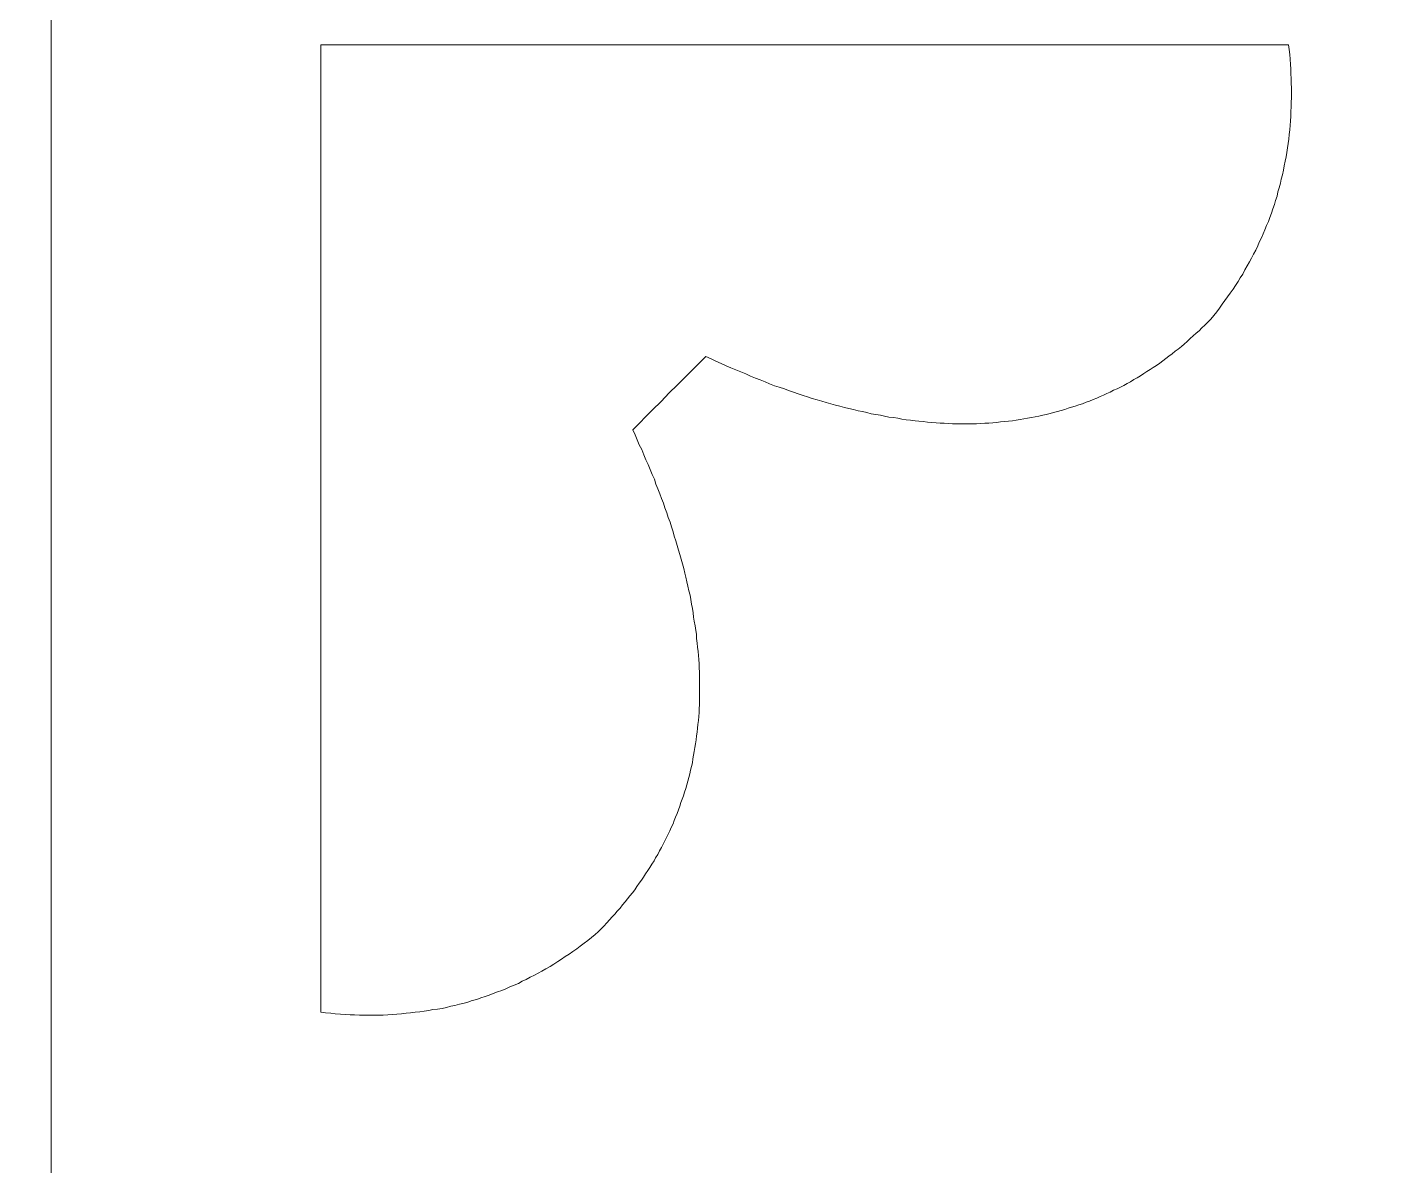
# Model space of a CAD drawing. Header units: centimetres. Extents: x -9.8 to 10, y -7 to 14.1.
# Drawn here: x 7.286 to 8.222, y 1.49 to 2.273 of the extents above; entities that cross this region are included whole.
import ezdxf

# ---------------------------------------------------------------- set-up
doc = ezdxf.new("R2010")
doc.units = ezdxf.units.CM
doc.header["$MEASUREMENT"] = 0
doc.layers.add('layer 1', color=7, linetype='Continuous')

msp = doc.modelspace()

# ---------------------------------------------------------------- linework, layer by layer
at = {"layer": 'layer 1', "color": 114, "lineweight": 9}
for points in [[(-9.82468, 2.6971), (-9.82468, 2.6971), (9.96952, 2.6971), (9.96952, 2.6971), (9.96952, 2.6971), (9.96952, 2.6971), (9.96952, -6.95964), (9.96952, -6.95964), (9.96952, -6.95964), (9.96952, -6.95964), (-9.82468, -6.95964), (-9.82468, -6.95964), (-9.82468, -6.95964), (-9.82468, -6.95964), (-9.82468, 2.6971), (-9.82468, 2.6971)], [(-9.57944, 2.4229), (-9.57944, 2.4229), (9.72428, 2.4229), (9.72428, 2.4229), (9.72428, 2.4229), (9.72428, 2.4229), (9.72428, -6.74336), (9.72428, -6.74336), (9.72428, -6.74336), (9.72428, -6.74336), (-9.57944, -6.74336), (-9.57944, -6.74336), (-9.57944, -6.74336), (-9.57944, -6.74336), (-9.57944, 2.4229), (-9.57944, 2.4229)]]:
    msp.add_open_spline(points, degree=3, knots=[0, 0, 0, 0, 0.2, 0.2, 0.2, 0.2, 0.4, 0.4, 0.4, 0.4, 0.6, 0.6, 0.6, 0.6, 1, 1, 1, 1], dxfattribs=at)
at = {"layer": 'layer 1', "color": 177, "lineweight": 9}
for points, knots in [([(8.2899, 0.1578), (8.2899, 0.1578), (8.5993, 0.1578), (8.5993, 0.1578), (8.5993, 0.1578), (8.5993, 0.1578), (9.59126, 0.1578), (9.59126, 0.1578), (9.59126, 0.1578), (9.59126, 0.1578), (9.59126, 2.44698), (9.59126, 2.44698), (9.59126, 2.44698), (9.59126, 2.44698), (8.5993, 2.44698), (8.5993, 2.44698), (8.5993, 2.44698), (8.5993, 2.44698), (8.2899, 2.44698), (8.2899, 2.44698), (8.2899, 2.44698), (8.2899, 2.44698), (7.30229, 2.44698), (7.30229, 2.44698), (7.30229, 2.44698), (7.30229, 2.44698), (7.30229, 0.1578), (7.30229, 0.1578), (7.30229, 0.1578), (7.30229, 0.1578), (8.2899, 0.1578), (8.2899, 0.1578)], [0, 0, 0, 0, 0.111111, 0.111111, 0.111111, 0.111111, 0.222222, 0.222222, 0.222222, 0.222222, 0.333333, 0.333333, 0.333333, 0.333333, 0.444444, 0.444444, 0.444444, 0.444444, 0.555556, 0.555556, 0.555556, 0.555556, 0.666667, 0.666667, 0.666667, 0.666667, 0.777778, 0.777778, 0.777778, 0.777778, 1, 1, 1, 1]), ([(7.7529, 2.04683), (7.7529, 2.04683), (7.7529, 2.04683), (7.7529, 2.04683), (7.7529, 2.04683), (7.7529, 2.04683), (7.75643, 2.04517), (7.75643, 2.04517), (7.75643, 2.04517), (7.75643, 2.04517), (7.75975, 2.04351), (7.75975, 2.04351), (7.75975, 2.04351), (7.75975, 2.04351), (7.76328, 2.04206), (7.76328, 2.04206), (7.76328, 2.04206), (7.76328, 2.04206), (7.76681, 2.04039), (7.76681, 2.04039), (7.76681, 2.04039), (7.76681, 2.04039), (7.76993, 2.03894), (7.76993, 2.03894), (7.76993, 2.03894), (7.76993, 2.03894), (7.77346, 2.03769), (7.77346, 2.03769), (7.77346, 2.03769), (7.77346, 2.03769), (7.77678, 2.03624), (7.77678, 2.03624), (7.77678, 2.03624), (7.77678, 2.03624), (7.78031, 2.03479), (7.78031, 2.03479), (7.78031, 2.03479), (7.78031, 2.03479), (7.78343, 2.03333), (7.78343, 2.03333), (7.78343, 2.03333), (7.78343, 2.03333), (7.78696, 2.03188), (7.78696, 2.03188), (7.78696, 2.03188), (7.78696, 2.03188), (7.79028, 2.03063), (7.79028, 2.03063), (7.79028, 2.03063), (7.79028, 2.03063), (7.7936, 2.02939), (7.7936, 2.02939), (7.7936, 2.02939), (7.7936, 2.02939), (7.79672, 2.02794), (7.79672, 2.02794), (7.79672, 2.02794), (7.79672, 2.02794), (7.80004, 2.02669), (7.80004, 2.02669), (7.80004, 2.02669), (7.80004, 2.02669), (7.80336, 2.02565), (7.80336, 2.02565), (7.80336, 2.02565), (7.80336, 2.02565), (7.80689, 2.02461), (7.80689, 2.02461), (7.80689, 2.02461), (7.80689, 2.02461), (7.8098, 2.02337), (7.8098, 2.02337), (7.8098, 2.02337), (7.8098, 2.02337), (7.81312, 2.02233), (7.81312, 2.02233), (7.81312, 2.02233), (7.81312, 2.02233), (7.81644, 2.02108), (7.81644, 2.02108), (7.81644, 2.02108), (7.81644, 2.02108), (7.81977, 2.02004), (7.81977, 2.02004), (7.81977, 2.02004), (7.81977, 2.02004), (7.82288, 2.01901), (7.82288, 2.01901), (7.82288, 2.01901), (7.82288, 2.01901), (7.826, 2.01797), (7.826, 2.01797), (7.826, 2.01797), (7.826, 2.01797), (7.82932, 2.01693), (7.82932, 2.01693), (7.82932, 2.01693), (7.82932, 2.01693), (7.83264, 2.0161), (7.83264, 2.0161), (7.83264, 2.0161), (7.83264, 2.0161), (7.83555, 2.01506), (7.83555, 2.01506), (7.83555, 2.01506), (7.83555, 2.01506), (7.83887, 2.01423), (7.83887, 2.01423), (7.83887, 2.01423), (7.83887, 2.01423), (7.84199, 2.01319), (7.84199, 2.01319), (7.84199, 2.01319), (7.84199, 2.01319), (7.8451, 2.01257), (7.8451, 2.01257), (7.8451, 2.01257), (7.8451, 2.01257), (7.84822, 2.01174), (7.84822, 2.01174), (7.84822, 2.01174), (7.84822, 2.01174), (7.85133, 2.01091), (7.85133, 2.01091), (7.85133, 2.01091), (7.85133, 2.01091), (7.85444, 2.01028), (7.85444, 2.01028), (7.85444, 2.01028), (7.85444, 2.01028), (7.85756, 2.00945), (7.85756, 2.00945), (7.85756, 2.00945), (7.85756, 2.00945), (7.86067, 2.00883), (7.86067, 2.00883), (7.86067, 2.00883), (7.86067, 2.00883), (7.86358, 2.00821), (7.86358, 2.00821), (7.86358, 2.00821), (7.86358, 2.00821), (7.8667, 2.00738), (7.8667, 2.00738), (7.8667, 2.00738), (7.8667, 2.00738), (7.86981, 2.00675), (7.86981, 2.00675), (7.86981, 2.00675), (7.86981, 2.00675), (7.87293, 2.00634), (7.87293, 2.00634), (7.87293, 2.00634), (7.87293, 2.00634), (7.87583, 2.00572), (7.87583, 2.00572), (7.87583, 2.00572), (7.87583, 2.00572), (7.87874, 2.00509), (7.87874, 2.00509), (7.87874, 2.00509), (7.87874, 2.00509), (7.88186, 2.00468), (7.88186, 2.00468), (7.88186, 2.00468), (7.88186, 2.00468), (7.88497, 2.00426), (7.88497, 2.00426), (7.88497, 2.00426), (7.88497, 2.00426), (7.88767, 2.00364), (7.88767, 2.00364), (7.88767, 2.00364), (7.88767, 2.00364), (7.89078, 2.00322), (7.89078, 2.00322), (7.89078, 2.00322), (7.89078, 2.00322), (7.89369, 2.00302), (7.89369, 2.00302), (7.89369, 2.00302), (7.89369, 2.00302), (7.89681, 2.0026), (7.89681, 2.0026), (7.89681, 2.0026), (7.89681, 2.0026), (7.89951, 2.00219), (7.89951, 2.00219), (7.89951, 2.00219), (7.89951, 2.00219), (7.90241, 2.00198), (7.90241, 2.00198), (7.90241, 2.00198), (7.90241, 2.00198), (7.90532, 2.00156), (7.90532, 2.00156), (7.90532, 2.00156), (7.90532, 2.00156), (7.90823, 2.00136), (7.90823, 2.00136), (7.90823, 2.00136), (7.90823, 2.00136), (7.91134, 2.00115), (7.91134, 2.00115), (7.91134, 2.00115), (7.91134, 2.00115), (7.91404, 2.00094), (7.91404, 2.00094), (7.91404, 2.00094), (7.91404, 2.00094), (7.91695, 2.00094), (7.91695, 2.00094), (7.91695, 2.00094), (7.91695, 2.00094), (7.91986, 2.00073), (7.91986, 2.00073), (7.91986, 2.00073), (7.91986, 2.00073), (7.92256, 2.00052), (7.92256, 2.00052), (7.92256, 2.00052), (7.92256, 2.00052), (7.92546, 2.00052), (7.92546, 2.00052), (7.92546, 2.00052), (7.92546, 2.00052), (7.92816, 2.00052), (7.92816, 2.00052), (7.92816, 2.00052), (7.92816, 2.00052), (7.93107, 2.00052), (7.93107, 2.00052), (7.93107, 2.00052), (7.93107, 2.00052), (7.93377, 2.00052), (7.93377, 2.00052), (7.93377, 2.00052), (7.93377, 2.00052), (7.93668, 2.00052), (7.93668, 2.00052), (7.93668, 2.00052), (7.93668, 2.00052), (7.93917, 2.00052), (7.93917, 2.00052), (7.93917, 2.00052), (7.93917, 2.00052), (7.94207, 2.00073), (7.94207, 2.00073), (7.94207, 2.00073), (7.94207, 2.00073), (7.94477, 2.00094), (7.94477, 2.00094), (7.94477, 2.00094), (7.94477, 2.00094), (7.94768, 2.00094), (7.94768, 2.00094), (7.94768, 2.00094), (7.94768, 2.00094), (7.95038, 2.00115), (7.95038, 2.00115), (7.95038, 2.00115), (7.95038, 2.00115), (7.95287, 2.00136), (7.95287, 2.00136), (7.95287, 2.00136), (7.95287, 2.00136), (7.95557, 2.00177), (7.95557, 2.00177), (7.95557, 2.00177), (7.95557, 2.00177), (7.95848, 2.00198), (7.95848, 2.00198), (7.95848, 2.00198), (7.95848, 2.00198), (7.96118, 2.00219), (7.96118, 2.00219), (7.96118, 2.00219), (7.96118, 2.00219), (7.96388, 2.0026), (7.96388, 2.0026), (7.96388, 2.0026), (7.96388, 2.0026), (7.96637, 2.00302), (7.96637, 2.00302), (7.96637, 2.00302), (7.96637, 2.00302), (7.96907, 2.00343), (7.96907, 2.00343), (7.96907, 2.00343), (7.96907, 2.00343), (7.97156, 2.00385), (7.97156, 2.00385), (7.97156, 2.00385), (7.97156, 2.00385), (7.97426, 2.00426), (7.97426, 2.00426), (7.97426, 2.00426), (7.97426, 2.00426), (7.97696, 2.00468), (7.97696, 2.00468), (7.97696, 2.00468), (7.97696, 2.00468), (7.97945, 2.0053), (7.97945, 2.0053), (7.97945, 2.0053), (7.97945, 2.0053), (7.98194, 2.00572), (7.98194, 2.00572), (7.98194, 2.00572), (7.98194, 2.00572), (7.98464, 2.00634), (7.98464, 2.00634), (7.98464, 2.00634), (7.98464, 2.00634), (7.98714, 2.00696), (7.98714, 2.00696), (7.98714, 2.00696), (7.98714, 2.00696), (7.98984, 2.00758), (7.98984, 2.00758), (7.98984, 2.00758), (7.98984, 2.00758), (7.99212, 2.00821), (7.99212, 2.00821), (7.99212, 2.00821), (7.99212, 2.00821), (7.99482, 2.00883), (7.99482, 2.00883), (7.99482, 2.00883), (7.99482, 2.00883), (7.99731, 2.00966), (7.99731, 2.00966), (7.99731, 2.00966), (7.99731, 2.00966), (7.9998, 2.01028), (7.9998, 2.01028), (7.9998, 2.01028), (7.9998, 2.01028), (8.00229, 2.01112), (8.00229, 2.01112), (8.00229, 2.01112), (8.00229, 2.01112), (8.00458, 2.01195), (8.00458, 2.01195), (8.00458, 2.01195), (8.00458, 2.01195), (8.00707, 2.01257), (8.00707, 2.01257), (8.00707, 2.01257), (8.00707, 2.01257), (8.00956, 2.0134), (8.00956, 2.0134), (8.00956, 2.0134), (8.00956, 2.0134), (8.01205, 2.01423), (8.01205, 2.01423), (8.01205, 2.01423), (8.01205, 2.01423), (8.01455, 2.01527), (8.01455, 2.01527), (8.01455, 2.01527), (8.01455, 2.01527), (8.01683, 2.0161), (8.01683, 2.0161), (8.01683, 2.0161), (8.01683, 2.0161), (8.01932, 2.01714), (8.01932, 2.01714), (8.01932, 2.01714), (8.01932, 2.01714), (8.02181, 2.01818), (8.02181, 2.01818), (8.02181, 2.01818), (8.02181, 2.01818), (8.0241, 2.01921), (8.0241, 2.01921), (8.0241, 2.01921), (8.0241, 2.01921), (8.02659, 2.02025), (8.02659, 2.02025), (8.02659, 2.02025), (8.02659, 2.02025), (8.02887, 2.02129), (8.02887, 2.02129), (8.02887, 2.02129), (8.02887, 2.02129), (8.03116, 2.02233), (8.03116, 2.02233), (8.03116, 2.02233), (8.03116, 2.02233), (8.03344, 2.02357), (8.03344, 2.02357), (8.03344, 2.02357), (8.03344, 2.02357), (8.03593, 2.02461), (8.03593, 2.02461), (8.03593, 2.02461), (8.03593, 2.02461), (8.03822, 2.02565), (8.03822, 2.02565), (8.03822, 2.02565), (8.03822, 2.02565), (8.0405, 2.0269), (8.0405, 2.0269), (8.0405, 2.0269), (8.0405, 2.0269), (8.04279, 2.02814), (8.04279, 2.02814), (8.04279, 2.02814), (8.04279, 2.02814), (8.04507, 2.02939), (8.04507, 2.02939), (8.04507, 2.02939), (8.04507, 2.02939), (8.04736, 2.03084), (8.04736, 2.03084), (8.04736, 2.03084), (8.04736, 2.03084), (8.04964, 2.03209), (8.04964, 2.03209), (8.04964, 2.03209), (8.04964, 2.03209), (8.05192, 2.03354), (8.05192, 2.03354), (8.05192, 2.03354), (8.05192, 2.03354), (8.05421, 2.035), (8.05421, 2.035), (8.05421, 2.035), (8.05421, 2.035), (8.05628, 2.03645), (8.05628, 2.03645), (8.05628, 2.03645), (8.05628, 2.03645), (8.05857, 2.0379), (8.05857, 2.0379), (8.05857, 2.0379), (8.05857, 2.0379), (8.06065, 2.03915), (8.06065, 2.03915), (8.06065, 2.03915), (8.06065, 2.03915), (8.06293, 2.0406), (8.06293, 2.0406), (8.06293, 2.0406), (8.06293, 2.0406), (8.06521, 2.04226), (8.06521, 2.04226), (8.06521, 2.04226), (8.06521, 2.04226), (8.06729, 2.04372), (8.06729, 2.04372), (8.06729, 2.04372), (8.06729, 2.04372), (8.06937, 2.04538), (8.06937, 2.04538), (8.06937, 2.04538), (8.06937, 2.04538), (8.07144, 2.04704), (8.07144, 2.04704), (8.07144, 2.04704), (8.07144, 2.04704), (8.07373, 2.0487), (8.07373, 2.0487), (8.07373, 2.0487), (8.07373, 2.0487), (8.0758, 2.05036), (8.0758, 2.05036), (8.0758, 2.05036), (8.0758, 2.05036), (8.07788, 2.05182), (8.07788, 2.05182), (8.07788, 2.05182), (8.07788, 2.05182), (8.08016, 2.05368), (8.08016, 2.05368), (8.08016, 2.05368), (8.08016, 2.05368), (8.08203, 2.05535), (8.08203, 2.05535), (8.08203, 2.05535), (8.08203, 2.05535), (8.08411, 2.05721), (8.08411, 2.05721), (8.08411, 2.05721), (8.08411, 2.05721), (8.08619, 2.05908), (8.08619, 2.05908), (8.08619, 2.05908), (8.08619, 2.05908), (8.08826, 2.06095), (8.08826, 2.06095), (8.08826, 2.06095), (8.08826, 2.06095), (8.09034, 2.06282), (8.09034, 2.06282), (8.09034, 2.06282), (8.09034, 2.06282), (8.09242, 2.06448), (8.09242, 2.06448), (8.09242, 2.06448), (8.09242, 2.06448), (8.09429, 2.06656), (8.09429, 2.06656), (8.09429, 2.06656), (8.09429, 2.06656), (8.09636, 2.06843), (8.09636, 2.06843), (8.09636, 2.06843), (8.09636, 2.06843), (8.09823, 2.0705), (8.09823, 2.0705), (8.09823, 2.0705), (8.09823, 2.0705), (8.10031, 2.07258), (8.10031, 2.07258), (8.10031, 2.07258), (8.10031, 2.07258), (8.10031, 2.07258), (8.10031, 2.07258), (8.10031, 2.07258), (8.10031, 2.07258), (8.10238, 2.07507), (8.10238, 2.07507), (8.10238, 2.07507), (8.10238, 2.07507), (8.10446, 2.07756), (8.10446, 2.07756), (8.10446, 2.07756), (8.10446, 2.07756), (8.10633, 2.08006), (8.10633, 2.08006), (8.10633, 2.08006), (8.10633, 2.08006), (8.1082, 2.08276), (8.1082, 2.08276), (8.1082, 2.08276), (8.1082, 2.08276), (8.11007, 2.08525), (8.11007, 2.08525), (8.11007, 2.08525), (8.11007, 2.08525), (8.11194, 2.08795), (8.11194, 2.08795), (8.11194, 2.08795), (8.11194, 2.08795), (8.1138, 2.09044), (8.1138, 2.09044), (8.1138, 2.09044), (8.1138, 2.09044), (8.11567, 2.09314), (8.11567, 2.09314), (8.11567, 2.09314), (8.11567, 2.09314), (8.11733, 2.09563), (8.11733, 2.09563), (8.11733, 2.09563), (8.11733, 2.09563), (8.1192, 2.09833), (8.1192, 2.09833), (8.1192, 2.09833), (8.1192, 2.09833), (8.12066, 2.10103), (8.12066, 2.10103), (8.12066, 2.10103), (8.12066, 2.10103), (8.12232, 2.10352), (8.12232, 2.10352), (8.12232, 2.10352), (8.12232, 2.10352), (8.12377, 2.10643), (8.12377, 2.10643), (8.12377, 2.10643), (8.12377, 2.10643), (8.12543, 2.10913), (8.12543, 2.10913), (8.12543, 2.10913), (8.12543, 2.10913), (8.12689, 2.11183), (8.12689, 2.11183), (8.12689, 2.11183), (8.12689, 2.11183), (8.12834, 2.11453), (8.12834, 2.11453), (8.12834, 2.11453), (8.12834, 2.11453), (8.12979, 2.11723), (8.12979, 2.11723), (8.12979, 2.11723), (8.12979, 2.11723), (8.13125, 2.11993), (8.13125, 2.11993), (8.13125, 2.11993), (8.13125, 2.11993), (8.1327, 2.12283), (8.1327, 2.12283), (8.1327, 2.12283), (8.1327, 2.12283), (8.13374, 2.12553), (8.13374, 2.12553), (8.13374, 2.12553), (8.13374, 2.12553), (8.13519, 2.12844), (8.13519, 2.12844), (8.13519, 2.12844), (8.13519, 2.12844), (8.13644, 2.13114), (8.13644, 2.13114), (8.13644, 2.13114), (8.13644, 2.13114), (8.13748, 2.13405), (8.13748, 2.13405), (8.13748, 2.13405), (8.13748, 2.13405), (8.13872, 2.13695), (8.13872, 2.13695), (8.13872, 2.13695), (8.13872, 2.13695), (8.13997, 2.13965), (8.13997, 2.13965), (8.13997, 2.13965), (8.13997, 2.13965), (8.14101, 2.14235), (8.14101, 2.14235), (8.14101, 2.14235), (8.14101, 2.14235), (8.14205, 2.14547), (8.14205, 2.14547), (8.14205, 2.14547), (8.14205, 2.14547), (8.14308, 2.14837), (8.14308, 2.14837), (8.14308, 2.14837), (8.14308, 2.14837), (8.14412, 2.15128), (8.14412, 2.15128), (8.14412, 2.15128), (8.14412, 2.15128), (8.14495, 2.15419), (8.14495, 2.15419), (8.14495, 2.15419), (8.14495, 2.15419), (8.14599, 2.1571), (8.14599, 2.1571), (8.14599, 2.1571), (8.14599, 2.1571), (8.14661, 2.16), (8.14661, 2.16), (8.14661, 2.16), (8.14661, 2.16), (8.14744, 2.16291), (8.14744, 2.16291), (8.14744, 2.16291), (8.14744, 2.16291), (8.14828, 2.16602), (8.14828, 2.16602), (8.14828, 2.16602), (8.14828, 2.16602), (8.1489, 2.16893), (8.1489, 2.16893), (8.1489, 2.16893), (8.1489, 2.16893), (8.14973, 2.17184), (8.14973, 2.17184), (8.14973, 2.17184), (8.14973, 2.17184), (8.15035, 2.17495), (8.15035, 2.17495), (8.15035, 2.17495), (8.15035, 2.17495), (8.15097, 2.17807), (8.15097, 2.17807), (8.15097, 2.17807), (8.15097, 2.17807), (8.1516, 2.18118), (8.1516, 2.18118), (8.1516, 2.18118), (8.1516, 2.18118), (8.15222, 2.18409), (8.15222, 2.18409), (8.15222, 2.18409), (8.15222, 2.18409), (8.15264, 2.18721), (8.15264, 2.18721), (8.15264, 2.18721), (8.15264, 2.18721), (8.15305, 2.19032), (8.15305, 2.19032), (8.15305, 2.19032), (8.15305, 2.19032), (8.15367, 2.19344), (8.15367, 2.19344), (8.15367, 2.19344), (8.15367, 2.19344), (8.15409, 2.19634), (8.15409, 2.19634), (8.15409, 2.19634), (8.15409, 2.19634), (8.1543, 2.19946), (8.1543, 2.19946), (8.1543, 2.19946), (8.1543, 2.19946), (8.15471, 2.20278), (8.15471, 2.20278), (8.15471, 2.20278), (8.15471, 2.20278), (8.15492, 2.20589), (8.15492, 2.20589), (8.15492, 2.20589), (8.15492, 2.20589), (8.15513, 2.2088), (8.15513, 2.2088), (8.15513, 2.2088), (8.15513, 2.2088), (8.15534, 2.21212), (8.15534, 2.21212), (8.15534, 2.21212), (8.15534, 2.21212), (8.15554, 2.21545), (8.15554, 2.21545), (8.15554, 2.21545), (8.15554, 2.21545), (8.15575, 2.21856), (8.15575, 2.21856), (8.15575, 2.21856), (8.15575, 2.21856), (8.15575, 2.22168), (8.15575, 2.22168), (8.15575, 2.22168), (8.15575, 2.22168), (8.15596, 2.225), (8.15596, 2.225), (8.15596, 2.225), (8.15596, 2.225), (8.15596, 2.22832), (8.15596, 2.22832), (8.15596, 2.22832), (8.15596, 2.22832), (8.15596, 2.23164), (8.15596, 2.23164), (8.15596, 2.23164), (8.15596, 2.23164), (8.15575, 2.23476), (8.15575, 2.23476), (8.15575, 2.23476), (8.15575, 2.23476), (8.15575, 2.23808), (8.15575, 2.23808), (8.15575, 2.23808), (8.15575, 2.23808), (8.15554, 2.2414), (8.15554, 2.2414), (8.15554, 2.2414), (8.15554, 2.2414), (8.15534, 2.24473), (8.15534, 2.24473), (8.15534, 2.24473), (8.15534, 2.24473), (8.15513, 2.24784), (8.15513, 2.24784), (8.15513, 2.24784), (8.15513, 2.24784), (8.15492, 2.25137), (8.15492, 2.25137), (8.15492, 2.25137), (8.15492, 2.25137), (8.15471, 2.25469), (8.15471, 2.25469), (8.15471, 2.25469), (8.15471, 2.25469), (8.1543, 2.25802), (8.1543, 2.25802), (8.1543, 2.25802), (8.1543, 2.25802), (8.15388, 2.26134), (8.15388, 2.26134), (8.15388, 2.26134), (8.15388, 2.26134), (7.48773, 2.26134), (7.48773, 2.26134), (7.48773, 2.26134), (7.48773, 2.26134), (7.48773, 1.59539), (7.48773, 1.59539), (7.48773, 1.59539), (7.48773, 1.59539), (7.48773, 1.59539), (7.48773, 1.59539), (7.48773, 1.59539), (7.48773, 1.59539), (7.49105, 1.59498), (7.49105, 1.59498), (7.49105, 1.59498), (7.49105, 1.59498), (7.49458, 1.59477), (7.49458, 1.59477), (7.49458, 1.59477), (7.49458, 1.59477), (7.4977, 1.59435), (7.4977, 1.59435), (7.4977, 1.59435), (7.4977, 1.59435), (7.50123, 1.59415), (7.50123, 1.59415), (7.50123, 1.59415), (7.50123, 1.59415), (7.50455, 1.59394), (7.50455, 1.59394), (7.50455, 1.59394), (7.50455, 1.59394), (7.50787, 1.59373), (7.50787, 1.59373), (7.50787, 1.59373), (7.50787, 1.59373), (7.51099, 1.59373), (7.51099, 1.59373), (7.51099, 1.59373), (7.51099, 1.59373), (7.51431, 1.59352), (7.51431, 1.59352), (7.51431, 1.59352), (7.51431, 1.59352), (7.51763, 1.59352), (7.51763, 1.59352), (7.51763, 1.59352), (7.51763, 1.59352), (7.52095, 1.59352), (7.52095, 1.59352), (7.52095, 1.59352), (7.52095, 1.59352), (7.52407, 1.59352), (7.52407, 1.59352), (7.52407, 1.59352), (7.52407, 1.59352), (7.52739, 1.59352), (7.52739, 1.59352), (7.52739, 1.59352), (7.52739, 1.59352), (7.53071, 1.59352), (7.53071, 1.59352), (7.53071, 1.59352), (7.53071, 1.59352), (7.53383, 1.59373), (7.53383, 1.59373), (7.53383, 1.59373), (7.53383, 1.59373), (7.53694, 1.59394), (7.53694, 1.59394), (7.53694, 1.59394), (7.53694, 1.59394), (7.54006, 1.59415), (7.54006, 1.59415), (7.54006, 1.59415), (7.54006, 1.59415), (7.54338, 1.59435), (7.54338, 1.59435), (7.54338, 1.59435), (7.54338, 1.59435), (7.54649, 1.59477), (7.54649, 1.59477), (7.54649, 1.59477), (7.54649, 1.59477), (7.54961, 1.59498), (7.54961, 1.59498), (7.54961, 1.59498), (7.54961, 1.59498), (7.55272, 1.59539), (7.55272, 1.59539), (7.55272, 1.59539), (7.55272, 1.59539), (7.55584, 1.59581), (7.55584, 1.59581), (7.55584, 1.59581), (7.55584, 1.59581), (7.55895, 1.59622), (7.55895, 1.59622), (7.55895, 1.59622), (7.55895, 1.59622), (7.56207, 1.59664), (7.56207, 1.59664), (7.56207, 1.59664), (7.56207, 1.59664), (7.56498, 1.59726), (7.56498, 1.59726), (7.56498, 1.59726), (7.56498, 1.59726), (7.56809, 1.59747), (7.56809, 1.59747), (7.56809, 1.59747), (7.56809, 1.59747), (7.5712, 1.59809), (7.5712, 1.59809), (7.5712, 1.59809), (7.5712, 1.59809), (7.57432, 1.59871), (7.57432, 1.59871), (7.57432, 1.59871), (7.57432, 1.59871), (7.57723, 1.59954), (7.57723, 1.59954), (7.57723, 1.59954), (7.57723, 1.59954), (7.58013, 1.60017), (7.58013, 1.60017), (7.58013, 1.60017), (7.58013, 1.60017), (7.58325, 1.601), (7.58325, 1.601), (7.58325, 1.601), (7.58325, 1.601), (7.58636, 1.60162), (7.58636, 1.60162), (7.58636, 1.60162), (7.58636, 1.60162), (7.58906, 1.60245), (7.58906, 1.60245), (7.58906, 1.60245), (7.58906, 1.60245), (7.59197, 1.60349), (7.59197, 1.60349), (7.59197, 1.60349), (7.59197, 1.60349), (7.59508, 1.60432), (7.59508, 1.60432), (7.59508, 1.60432), (7.59508, 1.60432), (7.59799, 1.60536), (7.59799, 1.60536), (7.59799, 1.60536), (7.59799, 1.60536), (7.6009, 1.60619), (7.6009, 1.60619), (7.6009, 1.60619), (7.6009, 1.60619), (7.6036, 1.60723), (7.6036, 1.60723), (7.6036, 1.60723), (7.6036, 1.60723), (7.60651, 1.60827), (7.60651, 1.60827), (7.60651, 1.60827), (7.60651, 1.60827), (7.60941, 1.60951), (7.60941, 1.60951), (7.60941, 1.60951), (7.60941, 1.60951), (7.61232, 1.61034), (7.61232, 1.61034), (7.61232, 1.61034), (7.61232, 1.61034), (7.61502, 1.61159), (7.61502, 1.61159), (7.61502, 1.61159), (7.61502, 1.61159), (7.61793, 1.61283), (7.61793, 1.61283), (7.61793, 1.61283), (7.61793, 1.61283), (7.62083, 1.61408), (7.62083, 1.61408), (7.62083, 1.61408), (7.62083, 1.61408), (7.62374, 1.61533), (7.62374, 1.61533), (7.62374, 1.61533), (7.62374, 1.61533), (7.62644, 1.61678), (7.62644, 1.61678), (7.62644, 1.61678), (7.62644, 1.61678), (7.62914, 1.61803), (7.62914, 1.61803), (7.62914, 1.61803), (7.62914, 1.61803), (7.63184, 1.61948), (7.63184, 1.61948), (7.63184, 1.61948), (7.63184, 1.61948), (7.63475, 1.62093), (7.63475, 1.62093), (7.63475, 1.62093), (7.63475, 1.62093), (7.63745, 1.62239), (7.63745, 1.62239), (7.63745, 1.62239), (7.63745, 1.62239), (7.63994, 1.62363), (7.63994, 1.62363), (7.63994, 1.62363), (7.63994, 1.62363), (7.64264, 1.62529), (7.64264, 1.62529), (7.64264, 1.62529), (7.64264, 1.62529), (7.64554, 1.62696), (7.64554, 1.62696), (7.64554, 1.62696), (7.64554, 1.62696), (7.64824, 1.62862), (7.64824, 1.62862), (7.64824, 1.62862), (7.64824, 1.62862), (7.65094, 1.63028), (7.65094, 1.63028), (7.65094, 1.63028), (7.65094, 1.63028), (7.65344, 1.63194), (7.65344, 1.63194), (7.65344, 1.63194), (7.65344, 1.63194), (7.65593, 1.63381), (7.65593, 1.63381), (7.65593, 1.63381), (7.65593, 1.63381), (7.65863, 1.63547), (7.65863, 1.63547), (7.65863, 1.63547), (7.65863, 1.63547), (7.66133, 1.63713), (7.66133, 1.63713), (7.66133, 1.63713), (7.66133, 1.63713), (7.66403, 1.639), (7.66403, 1.639), (7.66403, 1.639), (7.66403, 1.639), (7.66631, 1.64087), (7.66631, 1.64087), (7.66631, 1.64087), (7.66631, 1.64087), (7.66901, 1.64294), (7.66901, 1.64294), (7.66901, 1.64294), (7.66901, 1.64294), (7.6715, 1.64481), (7.6715, 1.64481), (7.6715, 1.64481), (7.6715, 1.64481), (7.6742, 1.64689), (7.6742, 1.64689), (7.6742, 1.64689), (7.6742, 1.64689), (7.67669, 1.64897), (7.67669, 1.64897), (7.67669, 1.64897), (7.67669, 1.64897), (7.67669, 1.64897), (7.67669, 1.64897), (7.67669, 1.64897), (7.67669, 1.64897), (7.67877, 1.65084), (7.67877, 1.65084), (7.67877, 1.65084), (7.67877, 1.65084), (7.68064, 1.65291), (7.68064, 1.65291), (7.68064, 1.65291), (7.68064, 1.65291), (7.68251, 1.65478), (7.68251, 1.65478), (7.68251, 1.65478), (7.68251, 1.65478), (7.68458, 1.65686), (7.68458, 1.65686), (7.68458, 1.65686), (7.68458, 1.65686), (7.68645, 1.65893), (7.68645, 1.65893), (7.68645, 1.65893), (7.68645, 1.65893), (7.68832, 1.66101), (7.68832, 1.66101), (7.68832, 1.66101), (7.68832, 1.66101), (7.69019, 1.66288), (7.69019, 1.66288), (7.69019, 1.66288), (7.69019, 1.66288), (7.69185, 1.66496), (7.69185, 1.66496), (7.69185, 1.66496), (7.69185, 1.66496), (7.69372, 1.66703), (7.69372, 1.66703), (7.69372, 1.66703), (7.69372, 1.66703), (7.69538, 1.66932), (7.69538, 1.66932), (7.69538, 1.66932), (7.69538, 1.66932), (7.69725, 1.67139), (7.69725, 1.67139), (7.69725, 1.67139), (7.69725, 1.67139), (7.69891, 1.67347), (7.69891, 1.67347), (7.69891, 1.67347), (7.69891, 1.67347), (7.70057, 1.67555), (7.70057, 1.67555), (7.70057, 1.67555), (7.70057, 1.67555), (7.70223, 1.67762), (7.70223, 1.67762), (7.70223, 1.67762), (7.70223, 1.67762), (7.7039, 1.6797), (7.7039, 1.6797), (7.7039, 1.6797), (7.7039, 1.6797), (7.70535, 1.68198), (7.70535, 1.68198), (7.70535, 1.68198), (7.70535, 1.68198), (7.7068, 1.68427), (7.7068, 1.68427), (7.7068, 1.68427), (7.7068, 1.68427), (7.70846, 1.68634), (7.70846, 1.68634), (7.70846, 1.68634), (7.70846, 1.68634), (7.70992, 1.68842), (7.70992, 1.68842), (7.70992, 1.68842), (7.70992, 1.68842), (7.71137, 1.6907), (7.71137, 1.6907), (7.71137, 1.6907), (7.71137, 1.6907), (7.71282, 1.69299), (7.71282, 1.69299), (7.71282, 1.69299), (7.71282, 1.69299), (7.71428, 1.69507), (7.71428, 1.69507), (7.71428, 1.69507), (7.71428, 1.69507), (7.71573, 1.69735), (7.71573, 1.69735), (7.71573, 1.69735), (7.71573, 1.69735), (7.71719, 1.69963), (7.71719, 1.69963), (7.71719, 1.69963), (7.71719, 1.69963), (7.71822, 1.70171), (7.71822, 1.70171), (7.71822, 1.70171), (7.71822, 1.70171), (7.71968, 1.70399), (7.71968, 1.70399), (7.71968, 1.70399), (7.71968, 1.70399), (7.72092, 1.70649), (7.72092, 1.70649), (7.72092, 1.70649), (7.72092, 1.70649), (7.72217, 1.70877), (7.72217, 1.70877), (7.72217, 1.70877), (7.72217, 1.70877), (7.72342, 1.71106), (7.72342, 1.71106), (7.72342, 1.71106), (7.72342, 1.71106), (7.72466, 1.71334), (7.72466, 1.71334), (7.72466, 1.71334), (7.72466, 1.71334), (7.7257, 1.71562), (7.7257, 1.71562), (7.7257, 1.71562), (7.7257, 1.71562), (7.72695, 1.71791), (7.72695, 1.71791), (7.72695, 1.71791), (7.72695, 1.71791), (7.72798, 1.7204), (7.72798, 1.7204), (7.72798, 1.7204), (7.72798, 1.7204), (7.72902, 1.72268), (7.72902, 1.72268), (7.72902, 1.72268), (7.72902, 1.72268), (7.73027, 1.72518), (7.73027, 1.72518), (7.73027, 1.72518), (7.73027, 1.72518), (7.73089, 1.72746), (7.73089, 1.72746), (7.73089, 1.72746), (7.73089, 1.72746), (7.73193, 1.72974), (7.73193, 1.72974), (7.73193, 1.72974), (7.73193, 1.72974), (7.73297, 1.73224), (7.73297, 1.73224), (7.73297, 1.73224), (7.73297, 1.73224), (7.73401, 1.73473), (7.73401, 1.73473), (7.73401, 1.73473), (7.73401, 1.73473), (7.73484, 1.73722), (7.73484, 1.73722), (7.73484, 1.73722), (7.73484, 1.73722), (7.73567, 1.73971), (7.73567, 1.73971), (7.73567, 1.73971), (7.73567, 1.73971), (7.7365, 1.742), (7.7365, 1.742), (7.7365, 1.742), (7.7365, 1.742), (7.73733, 1.74449), (7.73733, 1.74449), (7.73733, 1.74449), (7.73733, 1.74449), (7.73816, 1.74698), (7.73816, 1.74698), (7.73816, 1.74698), (7.73816, 1.74698), (7.73899, 1.74947), (7.73899, 1.74947), (7.73899, 1.74947), (7.73899, 1.74947), (7.73961, 1.75196), (7.73961, 1.75196), (7.73961, 1.75196), (7.73961, 1.75196), (7.74044, 1.75445), (7.74044, 1.75445), (7.74044, 1.75445), (7.74044, 1.75445), (7.74107, 1.75695), (7.74107, 1.75695), (7.74107, 1.75695), (7.74107, 1.75695), (7.74169, 1.75944), (7.74169, 1.75944), (7.74169, 1.75944), (7.74169, 1.75944), (7.74231, 1.76214), (7.74231, 1.76214), (7.74231, 1.76214), (7.74231, 1.76214), (7.74293, 1.76463), (7.74293, 1.76463), (7.74293, 1.76463), (7.74293, 1.76463), (7.74356, 1.76712), (7.74356, 1.76712), (7.74356, 1.76712), (7.74356, 1.76712), (7.74377, 1.76982), (7.74377, 1.76982), (7.74377, 1.76982), (7.74377, 1.76982), (7.74439, 1.77231), (7.74439, 1.77231), (7.74439, 1.77231), (7.74439, 1.77231), (7.7448, 1.77501), (7.7448, 1.77501), (7.7448, 1.77501), (7.7448, 1.77501), (7.74522, 1.77771), (7.74522, 1.77771), (7.74522, 1.77771), (7.74522, 1.77771), (7.74563, 1.7802), (7.74563, 1.7802), (7.74563, 1.7802), (7.74563, 1.7802), (7.74605, 1.7829), (7.74605, 1.7829), (7.74605, 1.7829), (7.74605, 1.7829), (7.74646, 1.7856), (7.74646, 1.7856), (7.74646, 1.7856), (7.74646, 1.7856), (7.74688, 1.7883), (7.74688, 1.7883), (7.74688, 1.7883), (7.74688, 1.7883), (7.74709, 1.791), (7.74709, 1.791), (7.74709, 1.791), (7.74709, 1.791), (7.7473, 1.79349), (7.7473, 1.79349), (7.7473, 1.79349), (7.7473, 1.79349), (7.74771, 1.79619), (7.74771, 1.79619), (7.74771, 1.79619), (7.74771, 1.79619), (7.74792, 1.79889), (7.74792, 1.79889), (7.74792, 1.79889), (7.74792, 1.79889), (7.74813, 1.8018), (7.74813, 1.8018), (7.74813, 1.8018), (7.74813, 1.8018), (7.74813, 1.8045), (7.74813, 1.8045), (7.74813, 1.8045), (7.74813, 1.8045), (7.74833, 1.80699), (7.74833, 1.80699), (7.74833, 1.80699), (7.74833, 1.80699), (7.74854, 1.8099), (7.74854, 1.8099), (7.74854, 1.8099), (7.74854, 1.8099), (7.74854, 1.8126), (7.74854, 1.8126), (7.74854, 1.8126), (7.74854, 1.8126), (7.74854, 1.81551), (7.74854, 1.81551), (7.74854, 1.81551), (7.74854, 1.81551), (7.74854, 1.8182), (7.74854, 1.8182), (7.74854, 1.8182), (7.74854, 1.8182), (7.74854, 1.8209), (7.74854, 1.8209), (7.74854, 1.8209), (7.74854, 1.8209), (7.74854, 1.82381), (7.74854, 1.82381), (7.74854, 1.82381), (7.74854, 1.82381), (7.74854, 1.82672), (7.74854, 1.82672), (7.74854, 1.82672), (7.74854, 1.82672), (7.74833, 1.82963), (7.74833, 1.82963), (7.74833, 1.82963), (7.74833, 1.82963), (7.74813, 1.83233), (7.74813, 1.83233), (7.74813, 1.83233), (7.74813, 1.83233), (7.74813, 1.83523), (7.74813, 1.83523), (7.74813, 1.83523), (7.74813, 1.83523), (7.74792, 1.83814), (7.74792, 1.83814), (7.74792, 1.83814), (7.74792, 1.83814), (7.74771, 1.84105), (7.74771, 1.84105), (7.74771, 1.84105), (7.74771, 1.84105), (7.7475, 1.84375), (7.7475, 1.84375), (7.7475, 1.84375), (7.7475, 1.84375), (7.74709, 1.84665), (7.74709, 1.84665), (7.74709, 1.84665), (7.74709, 1.84665), (7.74688, 1.84956), (7.74688, 1.84956), (7.74688, 1.84956), (7.74688, 1.84956), (7.74646, 1.85268), (7.74646, 1.85268), (7.74646, 1.85268), (7.74646, 1.85268), (7.74626, 1.85558), (7.74626, 1.85558), (7.74626, 1.85558), (7.74626, 1.85558), (7.74584, 1.85828), (7.74584, 1.85828), (7.74584, 1.85828), (7.74584, 1.85828), (7.74543, 1.8614), (7.74543, 1.8614), (7.74543, 1.8614), (7.74543, 1.8614), (7.7448, 1.86451), (7.7448, 1.86451), (7.7448, 1.86451), (7.7448, 1.86451), (7.74439, 1.86742), (7.74439, 1.86742), (7.74439, 1.86742), (7.74439, 1.86742), (7.74397, 1.87033), (7.74397, 1.87033), (7.74397, 1.87033), (7.74397, 1.87033), (7.74356, 1.87323), (7.74356, 1.87323), (7.74356, 1.87323), (7.74356, 1.87323), (7.74293, 1.87635), (7.74293, 1.87635), (7.74293, 1.87635), (7.74293, 1.87635), (7.74252, 1.87946), (7.74252, 1.87946), (7.74252, 1.87946), (7.74252, 1.87946), (7.7419, 1.88258), (7.7419, 1.88258), (7.7419, 1.88258), (7.7419, 1.88258), (7.74107, 1.88548), (7.74107, 1.88548), (7.74107, 1.88548), (7.74107, 1.88548), (7.74044, 1.8886), (7.74044, 1.8886), (7.74044, 1.8886), (7.74044, 1.8886), (7.73982, 1.89171), (7.73982, 1.89171), (7.73982, 1.89171), (7.73982, 1.89171), (7.73899, 1.89483), (7.73899, 1.89483), (7.73899, 1.89483), (7.73899, 1.89483), (7.73837, 1.89774), (7.73837, 1.89774), (7.73837, 1.89774), (7.73837, 1.89774), (7.73754, 1.90085), (7.73754, 1.90085), (7.73754, 1.90085), (7.73754, 1.90085), (7.7367, 1.90417), (7.7367, 1.90417), (7.7367, 1.90417), (7.7367, 1.90417), (7.73587, 1.90729), (7.73587, 1.90729), (7.73587, 1.90729), (7.73587, 1.90729), (7.73484, 1.9104), (7.73484, 1.9104), (7.73484, 1.9104), (7.73484, 1.9104), (7.73401, 1.91352), (7.73401, 1.91352), (7.73401, 1.91352), (7.73401, 1.91352), (7.73317, 1.91663), (7.73317, 1.91663), (7.73317, 1.91663), (7.73317, 1.91663), (7.73214, 1.91995), (7.73214, 1.91995), (7.73214, 1.91995), (7.73214, 1.91995), (7.7311, 1.92307), (7.7311, 1.92307), (7.7311, 1.92307), (7.7311, 1.92307), (7.73027, 1.92618), (7.73027, 1.92618), (7.73027, 1.92618), (7.73027, 1.92618), (7.72923, 1.92951), (7.72923, 1.92951), (7.72923, 1.92951), (7.72923, 1.92951), (7.72819, 1.93283), (7.72819, 1.93283), (7.72819, 1.93283), (7.72819, 1.93283), (7.72695, 1.93594), (7.72695, 1.93594), (7.72695, 1.93594), (7.72695, 1.93594), (7.72591, 1.93927), (7.72591, 1.93927), (7.72591, 1.93927), (7.72591, 1.93927), (7.72466, 1.94259), (7.72466, 1.94259), (7.72466, 1.94259), (7.72466, 1.94259), (7.72362, 1.94591), (7.72362, 1.94591), (7.72362, 1.94591), (7.72362, 1.94591), (7.72238, 1.94903), (7.72238, 1.94903), (7.72238, 1.94903), (7.72238, 1.94903), (7.72113, 1.95235), (7.72113, 1.95235), (7.72113, 1.95235), (7.72113, 1.95235), (7.71968, 1.95567), (7.71968, 1.95567), (7.71968, 1.95567), (7.71968, 1.95567), (7.71843, 1.95899), (7.71843, 1.95899), (7.71843, 1.95899), (7.71843, 1.95899), (7.71739, 1.96232), (7.71739, 1.96232), (7.71739, 1.96232), (7.71739, 1.96232), (7.71594, 1.96564), (7.71594, 1.96564), (7.71594, 1.96564), (7.71594, 1.96564), (7.71449, 1.96896), (7.71449, 1.96896), (7.71449, 1.96896), (7.71449, 1.96896), (7.71303, 1.97249), (7.71303, 1.97249), (7.71303, 1.97249), (7.71303, 1.97249), (7.71158, 1.97561), (7.71158, 1.97561), (7.71158, 1.97561), (7.71158, 1.97561), (7.71013, 1.97914), (7.71013, 1.97914), (7.71013, 1.97914), (7.71013, 1.97914), (7.70867, 1.98267), (7.70867, 1.98267), (7.70867, 1.98267), (7.70867, 1.98267), (7.70701, 1.98599), (7.70701, 1.98599), (7.70701, 1.98599), (7.70701, 1.98599), (7.70556, 1.98931), (7.70556, 1.98931), (7.70556, 1.98931), (7.70556, 1.98931), (7.7041, 1.99284), (7.7041, 1.99284), (7.7041, 1.99284), (7.7041, 1.99284), (7.70244, 1.99637), (7.70244, 1.99637), (7.70244, 1.99637), (7.70244, 1.99637), (7.70244, 1.99637), (7.70244, 1.99637), (7.70244, 1.99637), (7.70244, 1.99637), (7.71615, 2.01008), (7.71615, 2.01008), (7.71615, 2.01008), (7.71615, 2.01008), (7.72196, 2.01589), (7.72196, 2.01589), (7.72196, 2.01589), (7.72196, 2.01589), (7.72757, 2.02171), (7.72757, 2.02171), (7.72757, 2.02171), (7.72757, 2.02171), (7.73317, 2.0271), (7.73317, 2.0271), (7.73317, 2.0271), (7.73317, 2.0271), (7.7392, 2.03313), (7.7392, 2.03313), (7.7392, 2.03313), (7.7392, 2.03313), (7.7529, 2.04683), (7.7529, 2.04683)], [0, 0, 0, 0, 0.002513, 0.002513, 0.002513, 0.002513, 0.005025, 0.005025, 0.005025, 0.005025, 0.007538, 0.007538, 0.007538, 0.007538, 0.01005, 0.01005, 0.01005, 0.01005, 0.012563, 0.012563, 0.012563, 0.012563, 0.015075, 0.015075, 0.015075, 0.015075, 0.017588, 0.017588, 0.017588, 0.017588, 0.020101, 0.020101, 0.020101, 0.020101, 0.022613, 0.022613, 0.022613, 0.022613, 0.025126, 0.025126, 0.025126, 0.025126, 0.027638, 0.027638, 0.027638, 0.027638, 0.030151, 0.030151, 0.030151, 0.030151, 0.032663, 0.032663, 0.032663, 0.032663, 0.035176, 0.035176, 0.035176, 0.035176, 0.037688, 0.037688, 0.037688, 0.037688, 0.040201, 0.040201, 0.040201, 0.040201, 0.042714, 0.042714, 0.042714, 0.042714, 0.045226, 0.045226, 0.045226, 0.045226, 0.047739, 0.047739, 0.047739, 0.047739, 0.050251, 0.050251, 0.050251, 0.050251, 0.052764, 0.052764, 0.052764, 0.052764, 0.055276, 0.055276, 0.055276, 0.055276, 0.057789, 0.057789, 0.057789, 0.057789, 0.060302, 0.060302, 0.060302, 0.060302, 0.062814, 0.062814, 0.062814, 0.062814, 0.065327, 0.065327, 0.065327, 0.065327, 0.067839, 0.067839, 0.067839, 0.067839, 0.070352, 0.070352, 0.070352, 0.070352, 0.072864, 0.072864, 0.072864, 0.072864, 0.075377, 0.075377, 0.075377, 0.075377, 0.077889, 0.077889, 0.077889, 0.077889, 0.080402, 0.080402, 0.080402, 0.080402, 0.082915, 0.082915, 0.082915, 0.082915, 0.085427, 0.085427, 0.085427, 0.085427, 0.08794, 0.08794, 0.08794, 0.08794, 0.090452, 0.090452, 0.090452, 0.090452, 0.092965, 0.092965, 0.092965, 0.092965, 0.095477, 0.095477, 0.095477, 0.095477, 0.09799, 0.09799, 0.09799, 0.09799, 0.100503, 0.100503, 0.100503, 0.100503, 0.103015, 0.103015, 0.103015, 0.103015, 0.105528, 0.105528, 0.105528, 0.105528, 0.10804, 0.10804, 0.10804, 0.10804, 0.110553, 0.110553, 0.110553, 0.110553, 0.113065, 0.113065, 0.113065, 0.113065, 0.115578, 0.115578, 0.115578, 0.115578, 0.11809, 0.11809, 0.11809, 0.11809, 0.120603, 0.120603, 0.120603, 0.120603, 0.123116, 0.123116, 0.123116, 0.123116, 0.125628, 0.125628, 0.125628, 0.125628, 0.128141, 0.128141, 0.128141, 0.128141, 0.130653, 0.130653, 0.130653, 0.130653, 0.133166, 0.133166, 0.133166, 0.133166, 0.135678, 0.135678, 0.135678, 0.135678, 0.138191, 0.138191, 0.138191, 0.138191, 0.140704, 0.140704, 0.140704, 0.140704, 0.143216, 0.143216, 0.143216, 0.143216, 0.145729, 0.145729, 0.145729, 0.145729, 0.148241, 0.148241, 0.148241, 0.148241, 0.150754, 0.150754, 0.150754, 0.150754, 0.153266, 0.153266, 0.153266, 0.153266, 0.155779, 0.155779, 0.155779, 0.155779, 0.158291, 0.158291, 0.158291, 0.158291, 0.160804, 0.160804, 0.160804, 0.160804, 0.163317, 0.163317, 0.163317, 0.163317, 0.165829, 0.165829, 0.165829, 0.165829, 0.168342, 0.168342, 0.168342, 0.168342, 0.170854, 0.170854, 0.170854, 0.170854, 0.173367, 0.173367, 0.173367, 0.173367, 0.175879, 0.175879, 0.175879, 0.175879, 0.178392, 0.178392, 0.178392, 0.178392, 0.180905, 0.180905, 0.180905, 0.180905, 0.183417, 0.183417, 0.183417, 0.183417, 0.18593, 0.18593, 0.18593, 0.18593, 0.188442, 0.188442, 0.188442, 0.188442, 0.190955, 0.190955, 0.190955, 0.190955, 0.193467, 0.193467, 0.193467, 0.193467, 0.19598, 0.19598, 0.19598, 0.19598, 0.198492, 0.198492, 0.198492, 0.198492, 0.201005, 0.201005, 0.201005, 0.201005, 0.203518, 0.203518, 0.203518, 0.203518, 0.20603, 0.20603, 0.20603, 0.20603, 0.208543, 0.208543, 0.208543, 0.208543, 0.211055, 0.211055, 0.211055, 0.211055, 0.213568, 0.213568, 0.213568, 0.213568, 0.21608, 0.21608, 0.21608, 0.21608, 0.218593, 0.218593, 0.218593, 0.218593, 0.221106, 0.221106, 0.221106, 0.221106, 0.223618, 0.223618, 0.223618, 0.223618, 0.226131, 0.226131, 0.226131, 0.226131, 0.228643, 0.228643, 0.228643, 0.228643, 0.231156, 0.231156, 0.231156, 0.231156, 0.233668, 0.233668, 0.233668, 0.233668, 0.236181, 0.236181, 0.236181, 0.236181, 0.238693, 0.238693, 0.238693, 0.238693, 0.241206, 0.241206, 0.241206, 0.241206, 0.243719, 0.243719, 0.243719, 0.243719, 0.246231, 0.246231, 0.246231, 0.246231, 0.248744, 0.248744, 0.248744, 0.248744, 0.251256, 0.251256, 0.251256, 0.251256, 0.253769, 0.253769, 0.253769, 0.253769, 0.256281, 0.256281, 0.256281, 0.256281, 0.258794, 0.258794, 0.258794, 0.258794, 0.261307, 0.261307, 0.261307, 0.261307, 0.263819, 0.263819, 0.263819, 0.263819, 0.266332, 0.266332, 0.266332, 0.266332, 0.268844, 0.268844, 0.268844, 0.268844, 0.271357, 0.271357, 0.271357, 0.271357, 0.273869, 0.273869, 0.273869, 0.273869, 0.276382, 0.276382, 0.276382, 0.276382, 0.278894, 0.278894, 0.278894, 0.278894, 0.281407, 0.281407, 0.281407, 0.281407, 0.28392, 0.28392, 0.28392, 0.28392, 0.286432, 0.286432, 0.286432, 0.286432, 0.288945, 0.288945, 0.288945, 0.288945, 0.291457, 0.291457, 0.291457, 0.291457, 0.29397, 0.29397, 0.29397, 0.29397, 0.296482, 0.296482, 0.296482, 0.296482, 0.298995, 0.298995, 0.298995, 0.298995, 0.301508, 0.301508, 0.301508, 0.301508, 0.30402, 0.30402, 0.30402, 0.30402, 0.306533, 0.306533, 0.306533, 0.306533, 0.309045, 0.309045, 0.309045, 0.309045, 0.311558, 0.311558, 0.311558, 0.311558, 0.31407, 0.31407, 0.31407, 0.31407, 0.316583, 0.316583, 0.316583, 0.316583, 0.319095, 0.319095, 0.319095, 0.319095, 0.321608, 0.321608, 0.321608, 0.321608, 0.324121, 0.324121, 0.324121, 0.324121, 0.326633, 0.326633, 0.326633, 0.326633, 0.329146, 0.329146, 0.329146, 0.329146, 0.331658, 0.331658, 0.331658, 0.331658, 0.334171, 0.334171, 0.334171, 0.334171, 0.336683, 0.336683, 0.336683, 0.336683, 0.339196, 0.339196, 0.339196, 0.339196, 0.341709, 0.341709, 0.341709, 0.341709, 0.344221, 0.344221, 0.344221, 0.344221, 0.346734, 0.346734, 0.346734, 0.346734, 0.349246, 0.349246, 0.349246, 0.349246, 0.351759, 0.351759, 0.351759, 0.351759, 0.354271, 0.354271, 0.354271, 0.354271, 0.356784, 0.356784, 0.356784, 0.356784, 0.359296, 0.359296, 0.359296, 0.359296, 0.361809, 0.361809, 0.361809, 0.361809, 0.364322, 0.364322, 0.364322, 0.364322, 0.366834, 0.366834, 0.366834, 0.366834, 0.369347, 0.369347, 0.369347, 0.369347, 0.371859, 0.371859, 0.371859, 0.371859, 0.374372, 0.374372, 0.374372, 0.374372, 0.376884, 0.376884, 0.376884, 0.376884, 0.379397, 0.379397, 0.379397, 0.379397, 0.38191, 0.38191, 0.38191, 0.38191, 0.384422, 0.384422, 0.384422, 0.384422, 0.386935, 0.386935, 0.386935, 0.386935, 0.389447, 0.389447, 0.389447, 0.389447, 0.39196, 0.39196, 0.39196, 0.39196, 0.394472, 0.394472, 0.394472, 0.394472, 0.396985, 0.396985, 0.396985, 0.396985, 0.399497, 0.399497, 0.399497, 0.399497, 0.40201, 0.40201, 0.40201, 0.40201, 0.404523, 0.404523, 0.404523, 0.404523, 0.407035, 0.407035, 0.407035, 0.407035, 0.409548, 0.409548, 0.409548, 0.409548, 0.41206, 0.41206, 0.41206, 0.41206, 0.414573, 0.414573, 0.414573, 0.414573, 0.417085, 0.417085, 0.417085, 0.417085, 0.419598, 0.419598, 0.419598, 0.419598, 0.422111, 0.422111, 0.422111, 0.422111, 0.424623, 0.424623, 0.424623, 0.424623, 0.427136, 0.427136, 0.427136, 0.427136, 0.429648, 0.429648, 0.429648, 0.429648, 0.432161, 0.432161, 0.432161, 0.432161, 0.434673, 0.434673, 0.434673, 0.434673, 0.437186, 0.437186, 0.437186, 0.437186, 0.439698, 0.439698, 0.439698, 0.439698, 0.442211, 0.442211, 0.442211, 0.442211, 0.444724, 0.444724, 0.444724, 0.444724, 0.447236, 0.447236, 0.447236, 0.447236, 0.449749, 0.449749, 0.449749, 0.449749, 0.452261, 0.452261, 0.452261, 0.452261, 0.454774, 0.454774, 0.454774, 0.454774, 0.457286, 0.457286, 0.457286, 0.457286, 0.459799, 0.459799, 0.459799, 0.459799, 0.462312, 0.462312, 0.462312, 0.462312, 0.464824, 0.464824, 0.464824, 0.464824, 0.467337, 0.467337, 0.467337, 0.467337, 0.469849, 0.469849, 0.469849, 0.469849, 0.472362, 0.472362, 0.472362, 0.472362, 0.474874, 0.474874, 0.474874, 0.474874, 0.477387, 0.477387, 0.477387, 0.477387, 0.479899, 0.479899, 0.479899, 0.479899, 0.482412, 0.482412, 0.482412, 0.482412, 0.484925, 0.484925, 0.484925, 0.484925, 0.487437, 0.487437, 0.487437, 0.487437, 0.48995, 0.48995, 0.48995, 0.48995, 0.492462, 0.492462, 0.492462, 0.492462, 0.494975, 0.494975, 0.494975, 0.494975, 0.497487, 0.497487, 0.497487, 0.497487, 0.5, 0.5, 0.5, 0.5, 0.502513, 0.502513, 0.502513, 0.502513, 0.505025, 0.505025, 0.505025, 0.505025, 0.507538, 0.507538, 0.507538, 0.507538, 0.51005, 0.51005, 0.51005, 0.51005, 0.512563, 0.512563, 0.512563, 0.512563, 0.515075, 0.515075, 0.515075, 0.515075, 0.517588, 0.517588, 0.517588, 0.517588, 0.520101, 0.520101, 0.520101, 0.520101, 0.522613, 0.522613, 0.522613, 0.522613, 0.525126, 0.525126, 0.525126, 0.525126, 0.527638, 0.527638, 0.527638, 0.527638, 0.530151, 0.530151, 0.530151, 0.530151, 0.532663, 0.532663, 0.532663, 0.532663, 0.535176, 0.535176, 0.535176, 0.535176, 0.537688, 0.537688, 0.537688, 0.537688, 0.540201, 0.540201, 0.540201, 0.540201, 0.542714, 0.542714, 0.542714, 0.542714, 0.545226, 0.545226, 0.545226, 0.545226, 0.547739, 0.547739, 0.547739, 0.547739, 0.550251, 0.550251, 0.550251, 0.550251, 0.552764, 0.552764, 0.552764, 0.552764, 0.555276, 0.555276, 0.555276, 0.555276, 0.557789, 0.557789, 0.557789, 0.557789, 0.560302, 0.560302, 0.560302, 0.560302, 0.562814, 0.562814, 0.562814, 0.562814, 0.565327, 0.565327, 0.565327, 0.565327, 0.567839, 0.567839, 0.567839, 0.567839, 0.570352, 0.570352, 0.570352, 0.570352, 0.572864, 0.572864, 0.572864, 0.572864, 0.575377, 0.575377, 0.575377, 0.575377, 0.577889, 0.577889, 0.577889, 0.577889, 0.580402, 0.580402, 0.580402, 0.580402, 0.582915, 0.582915, 0.582915, 0.582915, 0.585427, 0.585427, 0.585427, 0.585427, 0.58794, 0.58794, 0.58794, 0.58794, 0.590452, 0.590452, 0.590452, 0.590452, 0.592965, 0.592965, 0.592965, 0.592965, 0.595477, 0.595477, 0.595477, 0.595477, 0.59799, 0.59799, 0.59799, 0.59799, 0.600503, 0.600503, 0.600503, 0.600503, 0.603015, 0.603015, 0.603015, 0.603015, 0.605528, 0.605528, 0.605528, 0.605528, 0.60804, 0.60804, 0.60804, 0.60804, 0.610553, 0.610553, 0.610553, 0.610553, 0.613065, 0.613065, 0.613065, 0.613065, 0.615578, 0.615578, 0.615578, 0.615578, 0.61809, 0.61809, 0.61809, 0.61809, 0.620603, 0.620603, 0.620603, 0.620603, 0.623116, 0.623116, 0.623116, 0.623116, 0.625628, 0.625628, 0.625628, 0.625628, 0.628141, 0.628141, 0.628141, 0.628141, 0.630653, 0.630653, 0.630653, 0.630653, 0.633166, 0.633166, 0.633166, 0.633166, 0.635678, 0.635678, 0.635678, 0.635678, 0.638191, 0.638191, 0.638191, 0.638191, 0.640704, 0.640704, 0.640704, 0.640704, 0.643216, 0.643216, 0.643216, 0.643216, 0.645729, 0.645729, 0.645729, 0.645729, 0.648241, 0.648241, 0.648241, 0.648241, 0.650754, 0.650754, 0.650754, 0.650754, 0.653266, 0.653266, 0.653266, 0.653266, 0.655779, 0.655779, 0.655779, 0.655779, 0.658291, 0.658291, 0.658291, 0.658291, 0.660804, 0.660804, 0.660804, 0.660804, 0.663317, 0.663317, 0.663317, 0.663317, 0.665829, 0.665829, 0.665829, 0.665829, 0.668342, 0.668342, 0.668342, 0.668342, 0.670854, 0.670854, 0.670854, 0.670854, 0.673367, 0.673367, 0.673367, 0.673367, 0.675879, 0.675879, 0.675879, 0.675879, 0.678392, 0.678392, 0.678392, 0.678392, 0.680905, 0.680905, 0.680905, 0.680905, 0.683417, 0.683417, 0.683417, 0.683417, 0.68593, 0.68593, 0.68593, 0.68593, 0.688442, 0.688442, 0.688442, 0.688442, 0.690955, 0.690955, 0.690955, 0.690955, 0.693467, 0.693467, 0.693467, 0.693467, 0.69598, 0.69598, 0.69598, 0.69598, 0.698492, 0.698492, 0.698492, 0.698492, 0.701005, 0.701005, 0.701005, 0.701005, 0.703518, 0.703518, 0.703518, 0.703518, 0.70603, 0.70603, 0.70603, 0.70603, 0.708543, 0.708543, 0.708543, 0.708543, 0.711055, 0.711055, 0.711055, 0.711055, 0.713568, 0.713568, 0.713568, 0.713568, 0.71608, 0.71608, 0.71608, 0.71608, 0.718593, 0.718593, 0.718593, 0.718593, 0.721106, 0.721106, 0.721106, 0.721106, 0.723618, 0.723618, 0.723618, 0.723618, 0.726131, 0.726131, 0.726131, 0.726131, 0.728643, 0.728643, 0.728643, 0.728643, 0.731156, 0.731156, 0.731156, 0.731156, 0.733668, 0.733668, 0.733668, 0.733668, 0.736181, 0.736181, 0.736181, 0.736181, 0.738693, 0.738693, 0.738693, 0.738693, 0.741206, 0.741206, 0.741206, 0.741206, 0.743719, 0.743719, 0.743719, 0.743719, 0.746231, 0.746231, 0.746231, 0.746231, 0.748744, 0.748744, 0.748744, 0.748744, 0.751256, 0.751256, 0.751256, 0.751256, 0.753769, 0.753769, 0.753769, 0.753769, 0.756281, 0.756281, 0.756281, 0.756281, 0.758794, 0.758794, 0.758794, 0.758794, 0.761307, 0.761307, 0.761307, 0.761307, 0.763819, 0.763819, 0.763819, 0.763819, 0.766332, 0.766332, 0.766332, 0.766332, 0.768844, 0.768844, 0.768844, 0.768844, 0.771357, 0.771357, 0.771357, 0.771357, 0.773869, 0.773869, 0.773869, 0.773869, 0.776382, 0.776382, 0.776382, 0.776382, 0.778894, 0.778894, 0.778894, 0.778894, 0.781407, 0.781407, 0.781407, 0.781407, 0.78392, 0.78392, 0.78392, 0.78392, 0.786432, 0.786432, 0.786432, 0.786432, 0.788945, 0.788945, 0.788945, 0.788945, 0.791457, 0.791457, 0.791457, 0.791457, 0.79397, 0.79397, 0.79397, 0.79397, 0.796482, 0.796482, 0.796482, 0.796482, 0.798995, 0.798995, 0.798995, 0.798995, 0.801508, 0.801508, 0.801508, 0.801508, 0.80402, 0.80402, 0.80402, 0.80402, 0.806533, 0.806533, 0.806533, 0.806533, 0.809045, 0.809045, 0.809045, 0.809045, 0.811558, 0.811558, 0.811558, 0.811558, 0.81407, 0.81407, 0.81407, 0.81407, 0.816583, 0.816583, 0.816583, 0.816583, 0.819095, 0.819095, 0.819095, 0.819095, 0.821608, 0.821608, 0.821608, 0.821608, 0.824121, 0.824121, 0.824121, 0.824121, 0.826633, 0.826633, 0.826633, 0.826633, 0.829146, 0.829146, 0.829146, 0.829146, 0.831658, 0.831658, 0.831658, 0.831658, 0.834171, 0.834171, 0.834171, 0.834171, 0.836683, 0.836683, 0.836683, 0.836683, 0.839196, 0.839196, 0.839196, 0.839196, 0.841709, 0.841709, 0.841709, 0.841709, 0.844221, 0.844221, 0.844221, 0.844221, 0.846734, 0.846734, 0.846734, 0.846734, 0.849246, 0.849246, 0.849246, 0.849246, 0.851759, 0.851759, 0.851759, 0.851759, 0.854271, 0.854271, 0.854271, 0.854271, 0.856784, 0.856784, 0.856784, 0.856784, 0.859296, 0.859296, 0.859296, 0.859296, 0.861809, 0.861809, 0.861809, 0.861809, 0.864322, 0.864322, 0.864322, 0.864322, 0.866834, 0.866834, 0.866834, 0.866834, 0.869347, 0.869347, 0.869347, 0.869347, 0.871859, 0.871859, 0.871859, 0.871859, 0.874372, 0.874372, 0.874372, 0.874372, 0.876884, 0.876884, 0.876884, 0.876884, 0.879397, 0.879397, 0.879397, 0.879397, 0.88191, 0.88191, 0.88191, 0.88191, 0.884422, 0.884422, 0.884422, 0.884422, 0.886935, 0.886935, 0.886935, 0.886935, 0.889447, 0.889447, 0.889447, 0.889447, 0.89196, 0.89196, 0.89196, 0.89196, 0.894472, 0.894472, 0.894472, 0.894472, 0.896985, 0.896985, 0.896985, 0.896985, 0.899497, 0.899497, 0.899497, 0.899497, 0.90201, 0.90201, 0.90201, 0.90201, 0.904523, 0.904523, 0.904523, 0.904523, 0.907035, 0.907035, 0.907035, 0.907035, 0.909548, 0.909548, 0.909548, 0.909548, 0.91206, 0.91206, 0.91206, 0.91206, 0.914573, 0.914573, 0.914573, 0.914573, 0.917085, 0.917085, 0.917085, 0.917085, 0.919598, 0.919598, 0.919598, 0.919598, 0.922111, 0.922111, 0.922111, 0.922111, 0.924623, 0.924623, 0.924623, 0.924623, 0.927136, 0.927136, 0.927136, 0.927136, 0.929648, 0.929648, 0.929648, 0.929648, 0.932161, 0.932161, 0.932161, 0.932161, 0.934673, 0.934673, 0.934673, 0.934673, 0.937186, 0.937186, 0.937186, 0.937186, 0.939698, 0.939698, 0.939698, 0.939698, 0.942211, 0.942211, 0.942211, 0.942211, 0.944724, 0.944724, 0.944724, 0.944724, 0.947236, 0.947236, 0.947236, 0.947236, 0.949749, 0.949749, 0.949749, 0.949749, 0.952261, 0.952261, 0.952261, 0.952261, 0.954774, 0.954774, 0.954774, 0.954774, 0.957286, 0.957286, 0.957286, 0.957286, 0.959799, 0.959799, 0.959799, 0.959799, 0.962312, 0.962312, 0.962312, 0.962312, 0.964824, 0.964824, 0.964824, 0.964824, 0.967337, 0.967337, 0.967337, 0.967337, 0.969849, 0.969849, 0.969849, 0.969849, 0.972362, 0.972362, 0.972362, 0.972362, 0.974874, 0.974874, 0.974874, 0.974874, 0.977387, 0.977387, 0.977387, 0.977387, 0.979899, 0.979899, 0.979899, 0.979899, 0.982412, 0.982412, 0.982412, 0.982412, 0.984925, 0.984925, 0.984925, 0.984925, 0.987437, 0.987437, 0.987437, 0.987437, 0.98995, 0.98995, 0.98995, 0.98995, 0.992462, 0.992462, 0.992462, 0.992462, 0.994975, 0.994975, 0.994975, 0.994975, 1, 1, 1, 1])]:
    msp.add_open_spline(points, degree=3, knots=knots, dxfattribs=at)

doc.saveas('drawing.dxf')
